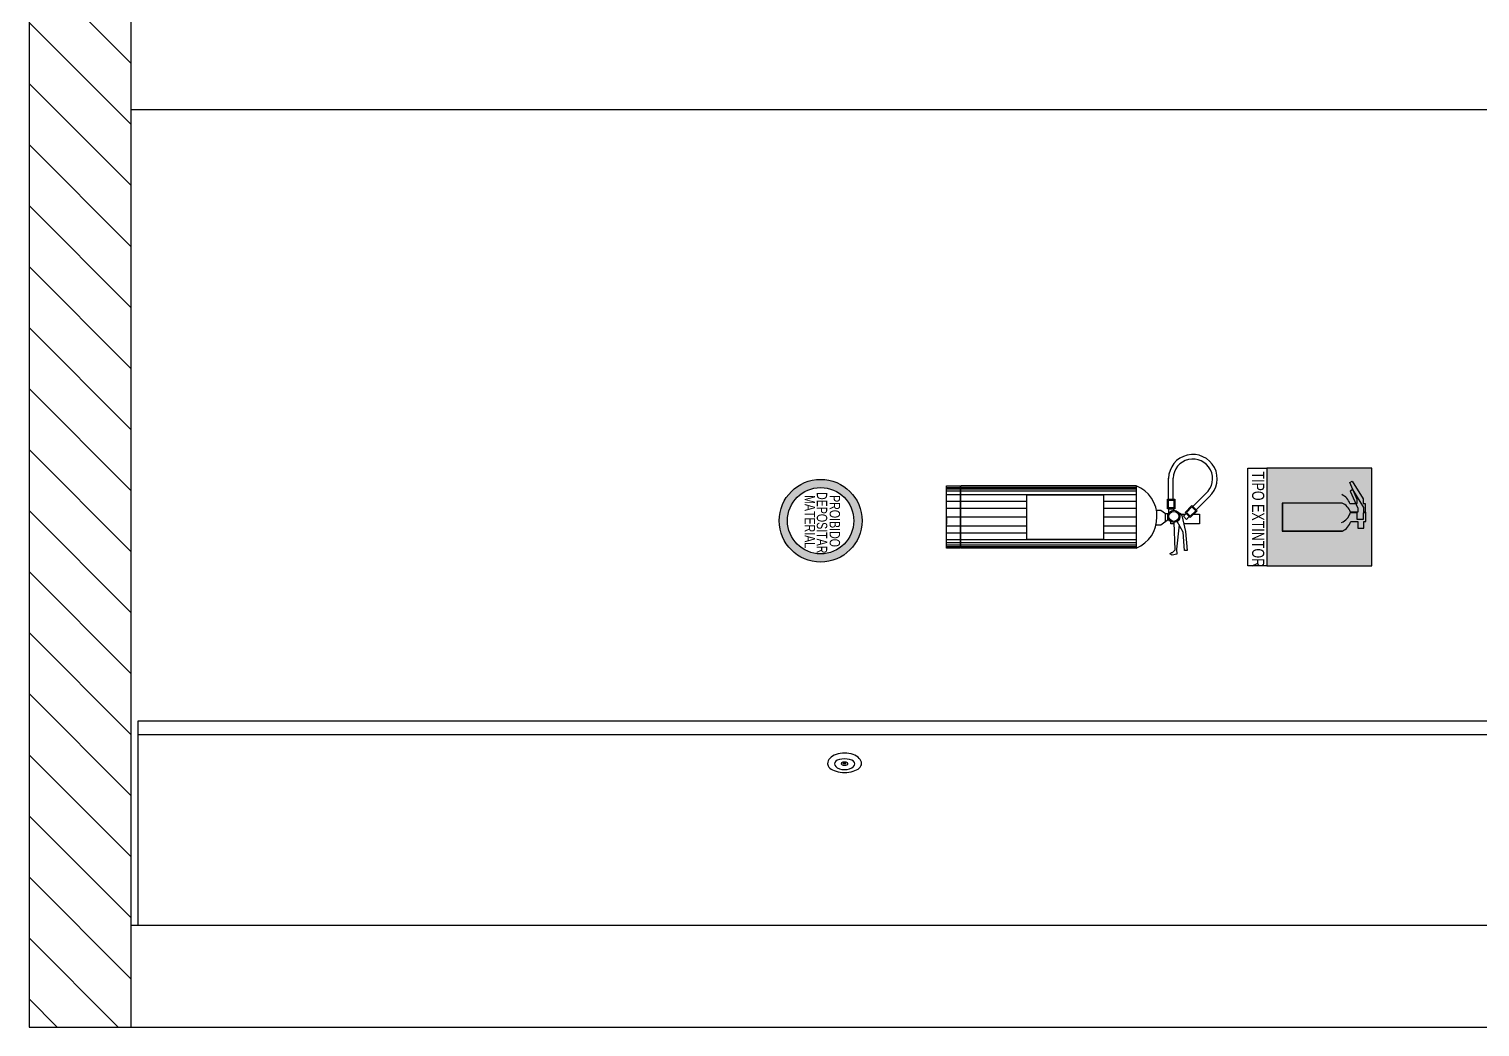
# Model space of a CAD drawing. Header units: metres. Extents: x 278.31 to 281.61, y 316.18 to 322.48.
# Drawn here: x 278.308 to 280.443, y 316.175 to 317.644 of the extents above; entities that cross this region are included whole.
import ezdxf

# ---------------------------------------------------------------- set-up
doc = ezdxf.new("R2010")
doc.units = ezdxf.units.M
doc.layers.add('DETALHES', color=7, linetype='Continuous')
doc.styles.add('swis', font='swisscl.ttf')

msp = doc.modelspace()

# ---------------------------------------------------------------- hatches: boundary and pattern name
h = msp.add_hatch()
h.set_pattern_fill('ANSI31', color=256, scale=0.02, angle=-90)
h.set_pattern_definition([(315, (-39.367756, 645.47681), (0.044901281, 0.044901281), [])])
h.paths.add_polyline_path([(278.3077, 316.1754), (278.4577, 316.1754), (278.4577, 322.4754), (278.3077, 322.4754)])
at = {"layer": 'DETALHES'}
for color, points in [(10, [(280.1293, 316.9978), (280.1293, 316.8538), (280.2834, 316.8538), (280.2834, 316.9978)]), (51, [(280.2399, 316.9052, 0.2347), (280.2525, 316.9195), (280.2629, 316.9195), (280.2629, 316.9096), (280.2716, 316.9096), (280.2716, 316.9195), (280.2746, 316.9195), (280.2746, 316.9332), (280.2716, 316.9332), (280.2716, 316.9401), (280.2554, 316.9663), (280.2517, 316.964), (280.2629, 316.9391), (280.2629, 316.9332), (280.2521, 316.9332, 0.217196), (280.2399, 316.9463), (280.1522, 316.9463), (280.1522, 316.9052)])]:
    msp.add_hatch(color=color, dxfattribs=at).paths.add_polyline_path(points)
h = msp.add_hatch(color=10, dxfattribs=at)
h.paths.add_polyline_path([(279.4725, 316.9813, 1), (279.4725, 316.8594, 1)])
h.paths.add_polyline_path([(279.4725, 316.8716, -1), (279.4725, 316.9691, -1)], flags=16)
h.paths.add_polyline_path([(279.4459, 316.9526), (279.4459, 316.8852), (279.4642, 316.8852), (279.4642, 316.9526)], flags=8)
h.paths.add_polyline_path([(279.4635, 316.9572), (279.4635, 316.882), (279.4825, 316.882), (279.4825, 316.9572)], flags=8)
h.paths.add_polyline_path([(279.4816, 316.9535), (279.4816, 316.8871), (279.505, 316.8871), (279.505, 316.9535)], flags=8)

# ---------------------------------------------------------------- linework, layer by layer
for p, q in [((278.3077, 322.4754), (278.3077, 316.1754)), ((278.4577, 322.4754), (278.4577, 316.1754)), ((278.4577, 317.5254), (281.4577, 317.5254)), ((278.4577, 317.5254), (278.4577, 316.3254)), ((280.5477, 316.6254), (278.4677, 316.6254)), ((278.4677, 316.6254), (278.4677, 316.6054)), ((280.5477, 316.6054), (278.4677, 316.6054)), ((278.4677, 316.6054), (278.4677, 316.3254)), ((279.5097, 316.5632), (279.5057, 316.5632)), ((279.5057, 316.5627), (279.5057, 316.5632)), ((279.5097, 316.5627), (279.5057, 316.5627)), ((279.5097, 316.5627), (279.5097, 316.5632)), ((278.4577, 316.3254), (281.4577, 316.3254)), ((278.3077, 316.1754), (281.6077, 316.1754))]:
    msp.add_line(p, q)
for major_axis, ratio, start_param, end_param in [((-0.025, 0), 0.625386, 3.141593, 6.283784), ((-0.025, 0), 0.519345, 6.282586, 9.424778), ((-0.015, 0), 0.467705, 3.141289, 6.283185), ((-0.015, 0), 0.582049, 6.283185, 9.424778), ((0.005, 0), 0.48168, 0, 3.141593), ((0.005, 0), 0.424048, 3.141593, 6.283185)]:
    msp.add_ellipse((279.5077, 316.5629), major_axis=major_axis, ratio=ratio, start_param=start_param, end_param=end_param)
at = {"layer": 'DETALHES', "color": 10}
for p, q in [((279.6778, 316.9688), (279.6577, 316.9688)), ((279.6778, 316.9667), (279.6577, 316.9667)), ((279.6778, 316.9638), (279.6577, 316.9638)), ((279.9369, 316.9718), (279.6788, 316.9718)), ((279.9369, 316.9688), (279.6788, 316.9688)), ((279.9369, 316.9667), (279.6788, 316.9667)), ((279.9369, 316.9638), (279.6788, 316.9638)), ((279.9844, 316.952), (279.9844, 316.9828)), ((279.9913, 316.952), (279.9913, 316.9828)), ((279.6778, 316.9584), (279.6577, 316.9584)), ((279.6778, 316.9486), (279.6577, 316.9486)), ((279.9369, 316.9584), (279.6788, 316.9584)), ((279.7758, 316.9486), (279.6788, 316.9486)), ((279.9369, 316.9486), (279.8885, 316.9486)), ((280.0393, 316.9603), (280.0203, 316.9413)), ((280.0203, 316.9413), (280.0251, 316.9365)), ((280.0441, 316.9555), (280.0251, 316.9365)), ((280.2392, 316.9463), (280.1515, 316.9463)), ((280.1515, 316.9463), (280.1515, 316.9052)), ((279.6778, 316.9383), (279.6577, 316.9383)), ((279.6778, 316.9258), (279.6577, 316.9258)), ((279.6577, 316.9254), (279.6577, 316.9153)), ((279.7758, 316.9383), (279.6788, 316.9383)), ((279.7758, 316.9258), (279.6788, 316.9258)), ((279.9369, 316.9383), (279.8885, 316.9383)), ((279.9369, 316.9258), (279.8885, 316.9258)), ((279.9665, 316.9361), (279.9731, 316.9361)), ((279.9665, 316.9361), (279.9731, 316.9361)), ((279.9731, 316.9361), (279.9799, 316.9312)), ((279.9731, 316.9145), (279.9844, 316.9227)), ((279.9799, 316.9312), (279.9845, 316.9312)), ((279.9799, 316.9194), (279.9799, 316.9312)), ((279.9828, 316.9312), (279.9828, 316.9215)), ((280.0001, 316.9313), (280.0008, 316.9313)), ((280.0008, 316.9313), (280.0042, 316.9282)), ((280.0042, 316.9282), (280.0094, 316.9044)), ((279.6778, 316.9125), (279.6577, 316.9125)), ((279.6778, 316.9021), (279.6577, 316.9021)), ((279.7758, 316.9125), (279.6788, 316.9125)), ((279.7758, 316.9021), (279.6788, 316.9021)), ((279.9369, 316.9125), (279.8885, 316.9125)), ((279.9369, 316.9021), (279.8885, 316.9021)), ((279.9662, 316.9145), (279.9731, 316.9145)), ((279.9662, 316.9145), (279.9731, 316.9145)), ((279.9944, 316.8778), (279.9927, 316.9179)), ((280.0001, 316.9142), (279.9961, 316.8785)), ((280.006, 316.9037), (279.9973, 316.9194)), ((280.008, 316.8764), (280.006, 316.9037)), ((280.0094, 316.9044), (280.0117, 316.8764)), ((280.1515, 316.9052), (280.2392, 316.9052)), ((280.2392, 316.9052), (280.1515, 316.9052)), ((279.6778, 316.8925), (279.6577, 316.8925)), ((279.6778, 316.8877), (279.6577, 316.8877)), ((279.6778, 316.8842), (279.6577, 316.8842)), ((279.6778, 316.8821), (279.6577, 316.8821)), ((279.9369, 316.8925), (279.6788, 316.8925)), ((279.9369, 316.8877), (279.6788, 316.8877)), ((279.9369, 316.8842), (279.6788, 316.8842)), ((279.9369, 316.8821), (279.6788, 316.8821)), ((279.9903, 316.8737), (279.9944, 316.8778)), ((279.9961, 316.8785), (279.9964, 316.8713)), ((279.9865, 316.8716), (279.9886, 316.8737)), ((279.9896, 316.8696), (279.9865, 316.8716)), ((279.9886, 316.8737), (279.9903, 316.8737)), ((279.9964, 316.8713), (279.9896, 316.8696)), ((280.0117, 316.8764), (280.008, 316.8764))]:
    msp.add_line(p, q, dxfattribs=at)
for points in [[(280.1293, 316.9978), (280.1293, 316.8538), (280.1011, 316.8538), (280.1011, 316.9978)], [(280.1293, 316.9978), (280.1293, 316.8538), (280.2834, 316.8538), (280.2834, 316.9978)], [(279.6778, 316.9718), (279.6778, 316.8802), (279.6577, 316.8802), (279.6577, 316.9718)], [(279.9369, 316.9718), (279.9369, 316.8802), (279.6788, 316.8802), (279.6788, 316.9718)], [(279.8885, 316.9585), (279.8885, 316.893), (279.7758, 316.893), (279.7758, 316.9585)], [(279.9937, 316.952), (279.9937, 316.9377), (279.9828, 316.9377), (279.9828, 316.952)], [(279.9922, 316.9505), (279.9922, 316.9393), (279.9843, 316.9393), (279.9843, 316.9505)], [(280.0265, 316.9351), (280.0164, 316.925), (280.0087, 316.9327), (280.0188, 316.9428)], [(280.0148, 316.9265), (280.0107, 316.9224), (280.0062, 316.927), (280.0103, 316.9311)], [(280.0244, 316.9351), (280.0164, 316.9271), (280.0109, 316.9327), (280.0188, 316.9406)]]:
    msp.add_lwpolyline(points, close=True, dxfattribs=at)
at = {"layer": 'DETALHES', "color": 51}
msp.add_lwpolyline([(280.2554, 316.9663), (280.2517, 316.964), (280.2629, 316.9391), (280.2629, 316.9332), (280.2521, 316.9332, 0.217196), (280.2399, 316.9463), (280.1522, 316.9463), (280.1522, 316.9052), (280.2399, 316.9052, 0.2347), (280.2525, 316.9195), (280.2629, 316.9195), (280.2629, 316.9096), (280.2716, 316.9096), (280.2716, 316.9195), (280.2746, 316.9195), (280.2746, 316.9332), (280.2716, 316.9332), (280.2716, 316.9401), (280.2554, 316.9663)], format="xyb", dxfattribs=at)
at = {"layer": 'DETALHES', "color": 10}
for points in [[(280.2621, 316.9516), (280.251, 316.9765), (280.2546, 316.9788), (280.2708, 316.9526), (280.2708, 316.9526)], [(280.2514, 316.9457), (280.2621, 316.9457)], [(280.2588, 316.9457), (280.2621, 316.9457)], [(280.2621, 316.9457), (280.2621, 316.9516)], [(280.2708, 316.9526), (280.2708, 316.9457)], [(280.2708, 316.9457), (280.2738, 316.9457), (280.2738, 316.932), (280.2708, 316.932)], [(279.985, 316.932), (279.985, 316.9377), (279.9915, 316.9377), (279.9915, 316.9357)], [(280.002, 316.9302), (280.0094, 316.9302)], [(280.0217, 316.9302), (280.0298, 316.9302), (280.0298, 316.9156), (280.0069, 316.9156)], [(280.2621, 316.932), (280.2518, 316.932)], [(280.2708, 316.932), (280.2708, 316.9221), (280.2621, 316.9221), (280.2621, 316.932)], [(279.9928, 316.9156), (279.9879, 316.9156), (279.9879, 316.9191)]]:
    msp.add_lwpolyline(points, dxfattribs=at)
at = {"layer": 'DETALHES'}
for radius in [0.0609, 0.0488]:
    msp.add_circle((279.4725, 316.9204), radius, dxfattribs=at)
at = {"layer": 'DETALHES', "color": 10}
for radius in [0.00895, 0.00731]:
    msp.add_circle((279.9923, 316.9268), radius, dxfattribs=at)
for centre, radius, start, end in [((280.0202, 316.9821), 0.0358, 311.9216, 178.9269), ((280.0202, 316.9822), 0.029, 311.0805, 178.7791), ((279.9195, 316.9272), 0.0479, 358.5118, 68.5741), ((280.2309, 316.9388), 0.0216, 18.4272, 67.4436), ((279.9192, 316.9249), 0.0481, 291.6253, 1.2888), ((280.2311, 316.9376), 0.0214, 292.1439, 344.977)]:
    msp.add_arc(centre, radius, start, end, dxfattribs=at)

# ---------------------------------------------------------------- texts
at = {"layer": 'DETALHES', "color": 7, "style": 'swis'}
for s, p in [('MATERIAL', (279.449, 316.9581)), ('DEPOSITAR', (279.4669, 316.9626)), ('PROIBIDO', (279.4858, 316.9581))]:
    msp.add_text(s, height=0.01524, rotation=270, dxfattribs=at).set_placement(p)
at = {"layer": 'DETALHES', "color": 10, "insert": (280.1253, 316.9929), "char_height": 0.017919, "width": 0.225028, "attachment_point": 1, "rotation": 270, "style": 'swis'}
msp.add_mtext('TIPO EXTINTOR', dxfattribs=at)

doc.saveas('drawing.dxf')
